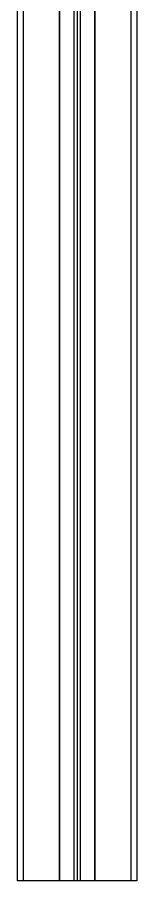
# Model space of a CAD drawing. Header units: millimetres. Extents: x 55 to 11032, y -227 to 3957.
# Drawn here: x 10481.3 to 10501.3, y 1227.3 to 1371.3 of the extents above; entities that cross this region are included whole.
import ezdxf

# ---------------------------------------------------------------- set-up
doc = ezdxf.new("R2010")
doc.units = ezdxf.units.MM
doc.header["$LTSCALE"] = 0.7
doc.layers.get('0').update_dxf_attribs({"color": 255})

msp = doc.modelspace()

# ---------------------------------------------------------------- linework, layer by layer
at = {"color": 7, "linetype": 'Continuous', "lineweight": 25}
for p, q in [((10481.312, 1627.315), (10481.312, 1227.315)), ((10482.312, 1627.315), (10482.312, 1227.315)), ((10488.312, 1519.93), (10488.312, 1227.315)), ((10488.372, 1519.867), (10488.372, 1227.315)), ((10490.792, 1430.143), (10490.792, 1227.315)), ((10491.312, 1429.456), (10491.312, 1227.315)), ((10491.831, 1428.832), (10491.831, 1227.315)), ((10494.251, 1426.469), (10494.251, 1227.315)), ((10494.312, 1426.418), (10494.312, 1227.315)), ((10500.312, 1423.207), (10500.312, 1227.315)), ((10501.312, 1422.969), (10501.312, 1227.315)), ((10482.312, 1227.315), (10481.312, 1227.315)), ((10488.312, 1227.315), (10482.312, 1227.315)), ((10488.372, 1227.315), (10488.312, 1227.315)), ((10490.792, 1227.315), (10488.372, 1227.315)), ((10491.312, 1227.315), (10490.792, 1227.315)), ((10491.831, 1227.315), (10491.312, 1227.315)), ((10494.251, 1227.315), (10491.831, 1227.315)), ((10494.312, 1227.315), (10494.251, 1227.315)), ((10500.312, 1227.315), (10494.312, 1227.315)), ((10501.312, 1227.315), (10500.312, 1227.315))]:
    msp.add_line(p, q, dxfattribs=at)

doc.saveas('drawing.dxf')
